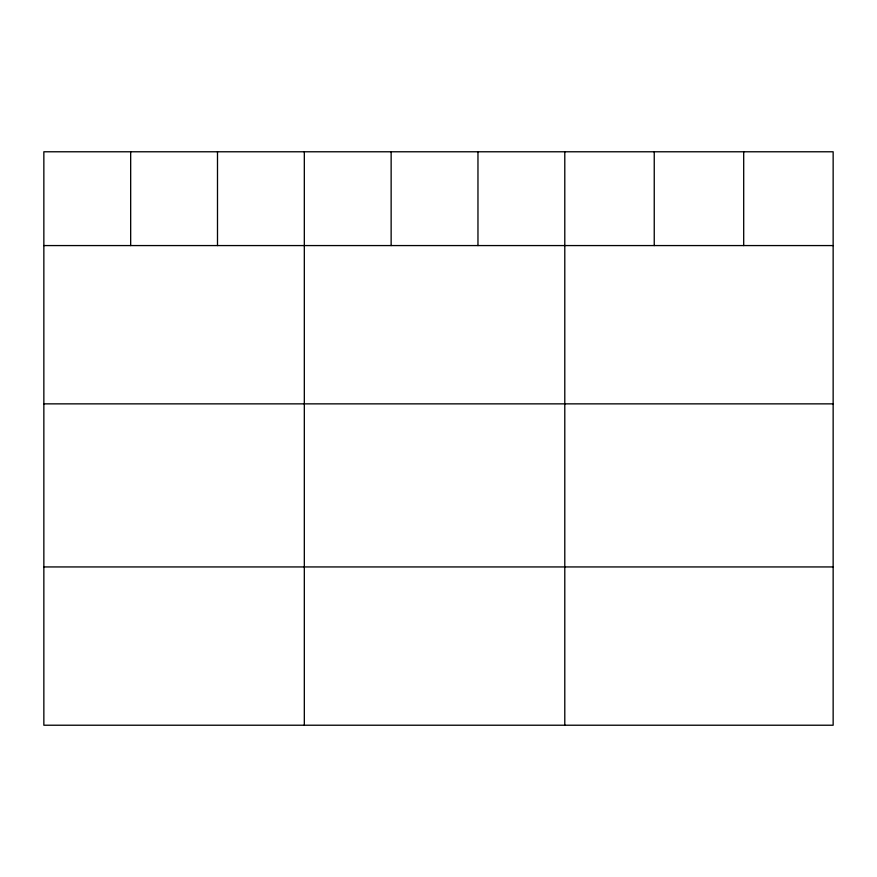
<?xml version="1.0" encoding="UTF-8"?>
<svg xmlns="http://www.w3.org/2000/svg" width="877" height="877" viewBox="0 0 877 877"><rect width="100%" height="100%" fill="white"/><g stroke="black" fill="none" stroke-linecap="round" stroke-linejoin="round"><path stroke-width="1.32" d="M833.15 245.571L833.15 725.224L43.85 725.224L43.85 151.776L833.15 151.776L833.15 245.571L43.85 245.571M43.85 403.858L833.15 403.858M43.85 566.937L833.15 566.937M743.696 151.776L743.696 245.571M654.242 151.776L654.242 245.571M564.788 151.776L564.788 725.224M477.965 151.776L477.965 245.571M391.142 151.776L391.142 245.571M304.319 151.776L304.319 725.224M217.496 151.776L217.496 245.571M130.673 151.776L130.673 245.571"/></g></svg>
